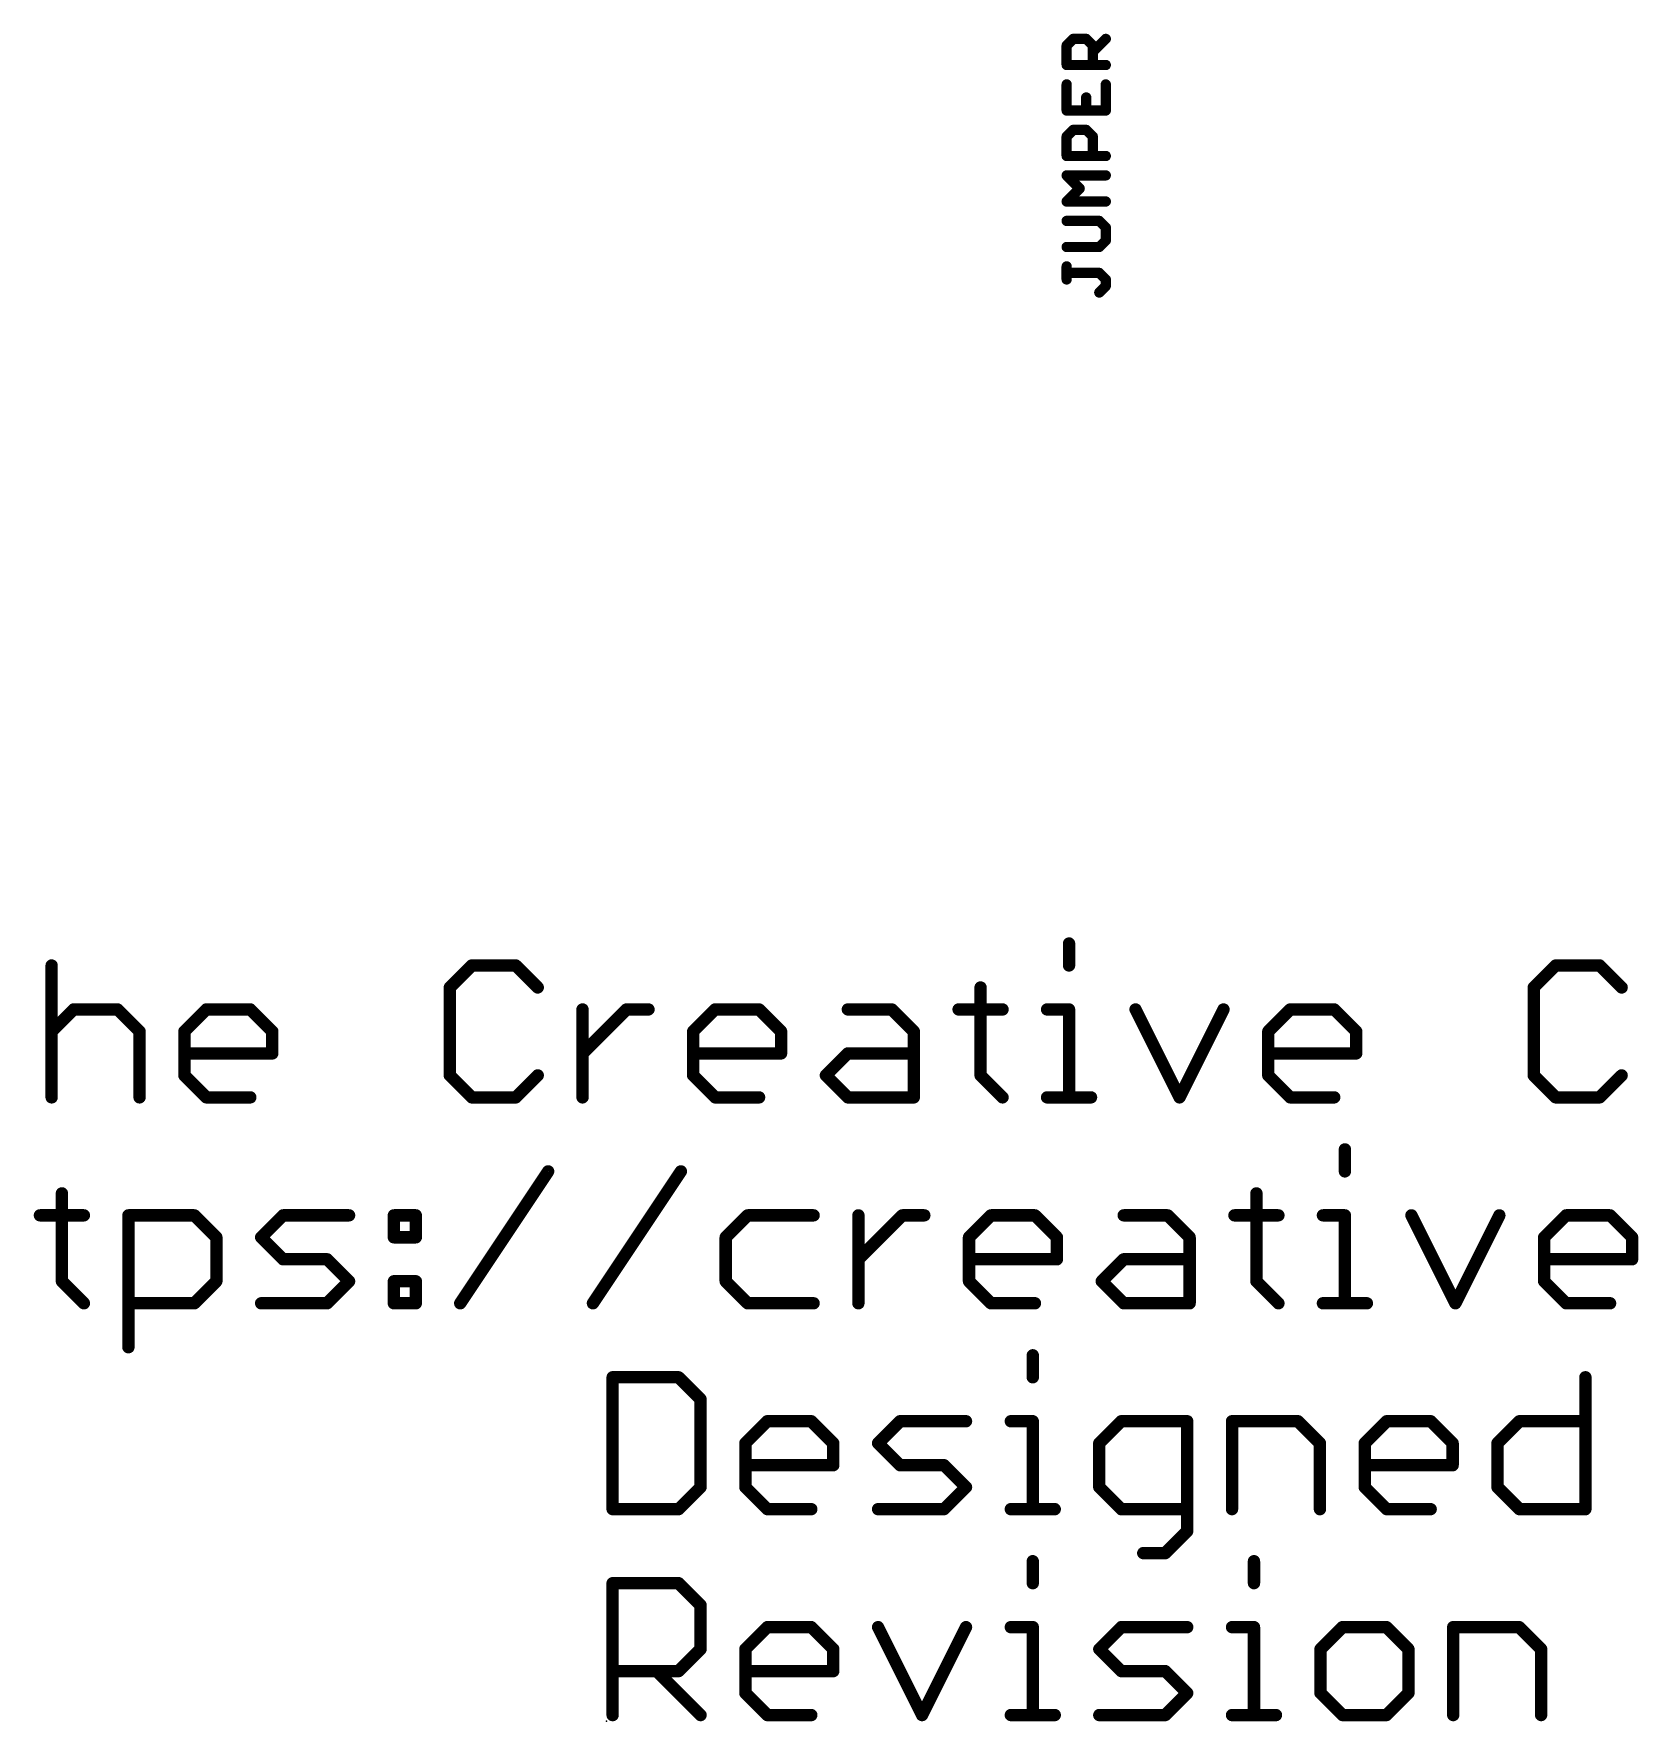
# Model space of a CAD drawing. Extents: x -33 to 74, y -22 to 37.
# Drawn here: x -8.33 to 11.46, y -21.59 to -0.77 of the extents above; entities that cross this region are included whole.
import ezdxf

# ---------------------------------------------------------------- set-up
doc = ezdxf.new("R2010")
doc.units = 0
for name, color, linetype in [('23', 53, 'CONTINUOUS'), ('27', 253, 'CONTINUOUS'), ('51', 53, 'CONTINUOUS')]:
    doc.layers.add(name, color=color, linetype=linetype)

msp = doc.modelspace()

# ---------------------------------------------------------------- linework, layer by layer
at = {"layer": '23'}
msp.add_point((-1.27, -21.59), dxfattribs=at)
at = {"layer": '27', "const_width": 0.127}
for points in [[(4.4065, -0.9169), (4.487, -0.8364)], [(4.487, -0.8364), (4.648, -0.8364)], [(4.648, -0.8364), (4.7285, -0.9169)], [(4.7285, -0.9975), (4.8895, -0.8364)], [(4.4065, -1.1585), (4.4065, -0.9169)], [(4.7285, -0.9169), (4.7285, -1.1585)], [(4.8895, -1.1585), (4.4065, -1.1585)], [(4.4065, -1.3978), (4.4065, -1.7198)], [(4.8895, -1.7198), (4.8895, -1.3978)], [(4.4065, -1.7198), (4.8895, -1.7198)], [(4.648, -1.7198), (4.648, -1.5588)], [(4.4065, -2.0396), (4.487, -1.9591)], [(4.4065, -2.2811), (4.4065, -2.0396)], [(4.487, -1.9591), (4.648, -1.9591)], [(4.648, -1.9591), (4.7285, -2.0396)], [(4.7285, -2.0396), (4.7285, -2.2811)], [(4.8895, -2.2811), (4.4065, -2.2811)], [(4.5675, -2.6814), (4.4065, -2.5204)], [(4.4065, -2.5204), (4.8895, -2.5204)], [(4.4065, -2.8424), (4.5675, -2.6814)], [(4.8895, -2.8424), (4.4065, -2.8424)], [(4.809, -3.0817), (4.4065, -3.0817)], [(4.8895, -3.1622), (4.809, -3.0817)], [(4.8895, -3.3232), (4.8895, -3.1622)], [(4.809, -3.4037), (4.8895, -3.3232)], [(4.4065, -3.4037), (4.809, -3.4037)], [(4.4065, -3.804), (4.4065, -3.643)], [(4.809, -3.7235), (4.4065, -3.7235)], [(4.8895, -3.804), (4.809, -3.7235)], [(4.8895, -3.8845), (4.8895, -3.804)], [(4.809, -3.965), (4.8895, -3.8845)]]:
    msp.add_lwpolyline(points, dxfattribs=at)
at = {"layer": '27', "const_width": 0.0635}
for points in [[(4.487, -0.8047, 1), (4.487, -0.8682)], [(4.5094, -0.8589, 1), (4.4645, -0.814)], [(4.6704, -0.814, 1), (4.6255, -0.8589)], [(4.648, -0.8682, 1), (4.648, -0.8047)], [(4.912, -0.8589, 1), (4.867, -0.814)], [(4.4382, -0.9169, 1), (4.3747, -0.9169)], [(4.384, -0.8945, 1), (4.4289, -0.9394)], [(4.7602, -0.9169, 1), (4.6967, -0.9169)], [(4.706, -0.975, 1), (4.7509, -1.0199)], [(4.706, -0.9394, 1), (4.7509, -0.8945)], [(4.3747, -1.1585, 1), (4.4382, -1.1585)], [(4.4065, -1.1267, 1), (4.4065, -1.1902)], [(4.6967, -1.1585, 1), (4.7602, -1.1585)], [(4.8895, -1.1902, 1), (4.8895, -1.1267)], [(4.4382, -1.3978, 1), (4.3747, -1.3978)], [(4.9212, -1.3978, 1), (4.8578, -1.3978)], [(4.4065, -1.688, 1), (4.4065, -1.7515)], [(4.6797, -1.5588, 1), (4.6162, -1.5588)], [(4.8895, -1.7515, 1), (4.8895, -1.688)], [(4.3747, -1.7198, 1), (4.4382, -1.7198)], [(4.6162, -1.7198, 1), (4.6797, -1.7198)], [(4.8578, -1.7198, 1), (4.9212, -1.7198)], [(4.4382, -2.0396, 1), (4.3747, -2.0396)], [(4.384, -2.0171, 1), (4.4289, -2.062)], [(4.487, -1.9273, 1), (4.487, -1.9908)], [(4.5094, -1.9815, 1), (4.4645, -1.9366)], [(4.6704, -1.9366, 1), (4.6255, -1.9815)], [(4.648, -1.9908, 1), (4.648, -1.9273)], [(4.7602, -2.0396, 1), (4.6967, -2.0396)], [(4.706, -2.062, 1), (4.7509, -2.0171)], [(4.3747, -2.2811, 1), (4.4382, -2.2811)], [(4.4065, -2.2493, 1), (4.4065, -2.3128)], [(4.6967, -2.2811, 1), (4.7602, -2.2811)], [(4.8895, -2.3128, 1), (4.8895, -2.2493)], [(4.4065, -2.4886, 1), (4.4065, -2.5521)], [(4.4289, -2.4979, 1), (4.384, -2.5428)], [(4.8895, -2.5521, 1), (4.8895, -2.4886)], [(4.5899, -2.7038, 1), (4.545, -2.6589)], [(4.545, -2.7038, 1), (4.5899, -2.6589)], [(4.4065, -2.8106, 1), (4.4065, -2.8741)], [(4.384, -2.8199, 1), (4.4289, -2.8648)], [(4.8895, -2.8741, 1), (4.8895, -2.8106)], [(4.4065, -3.0499, 1), (4.4065, -3.1134)], [(4.8315, -3.0592, 1), (4.7865, -3.1041)], [(4.809, -3.1134, 1), (4.809, -3.0499)], [(4.9212, -3.1622, 1), (4.8578, -3.1622)], [(4.867, -3.1846, 1), (4.912, -3.1397)], [(4.8578, -3.3232, 1), (4.9212, -3.3232)], [(4.912, -3.3456, 1), (4.867, -3.3007)], [(4.4065, -3.3719, 1), (4.4065, -3.4354)], [(4.7865, -3.3812, 1), (4.8315, -3.4261)], [(4.809, -3.4354, 1), (4.809, -3.3719)], [(4.4382, -3.643, 1), (4.3747, -3.643)], [(4.4065, -3.6917, 1), (4.4065, -3.7552)], [(4.8315, -3.701, 1), (4.7865, -3.7459)], [(4.809, -3.7552, 1), (4.809, -3.6917)], [(4.9212, -3.804, 1), (4.8578, -3.804)], [(4.3747, -3.804, 1), (4.4382, -3.804)], [(4.7865, -3.9425, 1), (4.8315, -3.9875)], [(4.8578, -3.8845, 1), (4.9212, -3.8845)], [(4.867, -3.8264, 1), (4.912, -3.7815)], [(4.912, -3.907, 1), (4.867, -3.862)]]:
    msp.add_lwpolyline(points, format="xyb", dxfattribs=at)
at = {"layer": '51', "const_width": 0.1524}
for points in [[(4.4362, -11.9956), (4.4362, -12.2668)], [(-8.1136, -12.2668), (-8.1136, -13.8938)], [(-2.931, -12.2668), (-3.2021, -12.538)], [(-2.3886, -12.2668), (-2.931, -12.2668)], [(-2.1175, -12.538), (-2.3886, -12.2668)], [(10.4391, -12.2668), (10.168, -12.538)], [(10.9815, -12.2668), (10.4391, -12.2668)], [(11.2526, -12.538), (10.9815, -12.2668)], [(-3.2021, -12.538), (-3.2021, -13.6226)], [(3.3448, -12.538), (3.3448, -13.6226)], [(10.168, -12.538), (10.168, -13.6226)], [(-8.1136, -13.0803), (-7.8424, -12.8091)], [(-7.8424, -12.8091), (-7.3001, -12.8091)], [(-7.3001, -12.8091), (-7.0289, -13.0803)], [(-6.4764, -13.0803), (-6.2053, -12.8091)], [(-6.2053, -12.8091), (-5.6629, -12.8091)], [(-5.6629, -12.8091), (-5.3918, -13.0803)], [(-1.565, -13.8938), (-1.565, -12.8091)], [(-1.565, -13.3515), (-1.0226, -12.8091)], [(-1.0226, -12.8091), (-0.7515, -12.8091)], [(-0.2007, -13.0803), (0.0705, -12.8091)], [(0.0705, -12.8091), (0.6128, -12.8091)], [(0.6128, -12.8091), (0.884, -13.0803)], [(1.7076, -12.8091), (2.25, -12.8091)], [(2.25, -12.8091), (2.5211, -13.0803)], [(3.0736, -12.8091), (3.616, -12.8091)], [(4.1651, -12.8091), (4.4362, -12.8091)], [(4.4362, -12.8091), (4.4362, -13.8938)], [(5.2565, -12.8091), (5.7988, -13.8938)], [(5.7988, -13.8938), (6.3412, -12.8091)], [(6.8937, -13.0803), (7.1648, -12.8091)], [(7.1648, -12.8091), (7.7072, -12.8091)], [(7.7072, -12.8091), (7.9783, -13.0803)], [(-7.0289, -13.0803), (-7.0289, -13.8938)], [(-6.4764, -13.6226), (-6.4764, -13.0803)], [(-5.3918, -13.0803), (-5.3918, -13.3515)], [(-0.2007, -13.6226), (-0.2007, -13.0803)], [(0.884, -13.0803), (0.884, -13.3515)], [(2.5211, -13.0803), (2.5211, -13.8938)], [(6.8937, -13.6226), (6.8937, -13.0803)], [(7.9783, -13.0803), (7.9783, -13.3515)], [(-5.3918, -13.3515), (-6.4764, -13.3515)], [(0.884, -13.3515), (-0.2007, -13.3515)], [(1.4365, -13.6226), (1.7076, -13.3515)], [(1.7076, -13.3515), (2.5211, -13.3515)], [(7.9783, -13.3515), (6.8937, -13.3515)], [(-6.2053, -13.8938), (-6.4764, -13.6226)], [(-3.2021, -13.6226), (-2.931, -13.8938)], [(-2.3886, -13.8938), (-2.1175, -13.6226)], [(0.0705, -13.8938), (-0.2007, -13.6226)], [(1.7076, -13.8938), (1.4365, -13.6226)], [(3.3448, -13.6226), (3.616, -13.8938)], [(7.1648, -13.8938), (6.8937, -13.6226)], [(10.168, -13.6226), (10.4391, -13.8938)], [(10.9815, -13.8938), (11.2526, -13.6226)], [(-5.6629, -13.8938), (-6.2053, -13.8938)], [(-2.931, -13.8938), (-2.3886, -13.8938)], [(0.6128, -13.8938), (0.0705, -13.8938)], [(2.5211, -13.8938), (1.7076, -13.8938)], [(4.1651, -13.8938), (4.7074, -13.8938)], [(7.7072, -13.8938), (7.1648, -13.8938)], [(10.4391, -13.8938), (10.9815, -13.8938)], [(7.839, -14.5356), (7.839, -14.8068)], [(-3.0737, -16.4338), (-1.9891, -14.8068)], [(-1.4366, -16.4338), (-0.3519, -14.8068)], [(-7.9869, -15.078), (-7.9869, -16.1626)], [(6.7475, -15.078), (6.7475, -16.1626)], [(-8.2581, -15.3491), (-7.7157, -15.3491)], [(-7.1666, -16.9761), (-7.1666, -15.3491)], [(-7.1666, -15.3491), (-6.3531, -15.3491)], [(-6.3531, -15.3491), (-6.082, -15.6203)], [(-5.5295, -15.6203), (-5.2583, -15.3491)], [(-5.2583, -15.3491), (-4.4448, -15.3491)], [(-3.8923, -15.3491), (-3.6211, -15.3491)], [(-3.8923, -15.6203), (-3.8923, -15.3491)], [(-3.6211, -15.3491), (-3.6211, -15.6203)], [(0.4718, -15.3491), (0.2006, -15.6203)], [(1.2853, -15.3491), (0.4718, -15.3491)], [(1.8377, -16.4338), (1.8377, -15.3491)], [(1.8377, -15.8915), (2.3801, -15.3491)], [(2.3801, -15.3491), (2.6512, -15.3491)], [(3.202, -15.6203), (3.4732, -15.3491)], [(3.4732, -15.3491), (4.0155, -15.3491)], [(4.0155, -15.3491), (4.2867, -15.6203)], [(5.1104, -15.3491), (5.6527, -15.3491)], [(5.6527, -15.3491), (5.9239, -15.6203)], [(6.4764, -15.3491), (7.0187, -15.3491)], [(7.5678, -15.3491), (7.839, -15.3491)], [(7.839, -15.3491), (7.839, -16.4338)], [(8.6592, -15.3491), (9.2016, -16.4338)], [(9.2016, -16.4338), (9.7439, -15.3491)], [(10.2964, -15.6203), (10.5676, -15.3491)], [(10.5676, -15.3491), (11.1099, -15.3491)], [(11.1099, -15.3491), (11.381, -15.6203)], [(-6.082, -15.6203), (-6.082, -16.1626)], [(-5.2583, -15.8915), (-5.5295, -15.6203)], [(-3.6211, -15.6203), (-3.8923, -15.6203)], [(0.2006, -15.6203), (0.2006, -16.1626)], [(3.202, -16.1626), (3.202, -15.6203)], [(4.2867, -15.6203), (4.2867, -15.8915)], [(5.9239, -15.6203), (5.9239, -16.4338)], [(10.2964, -16.1626), (10.2964, -15.6203)], [(11.381, -15.6203), (11.381, -15.8915)], [(-4.716, -15.8915), (-5.2583, -15.8915)], [(-4.4448, -16.1626), (-4.716, -15.8915)], [(4.2867, -15.8915), (3.202, -15.8915)], [(4.8392, -16.1626), (5.1104, -15.8915)], [(5.1104, -15.8915), (5.9239, -15.8915)], [(11.381, -15.8915), (10.2964, -15.8915)], [(-7.9869, -16.1626), (-7.7157, -16.4338)], [(-6.082, -16.1626), (-6.3531, -16.4338)], [(-4.716, -16.4338), (-4.4448, -16.1626)], [(-3.8923, -16.1626), (-3.6211, -16.1626)], [(-3.8923, -16.4338), (-3.8923, -16.1626)], [(-3.6211, -16.1626), (-3.6211, -16.4338)], [(0.2006, -16.1626), (0.4718, -16.4338)], [(3.4732, -16.4338), (3.202, -16.1626)], [(5.1104, -16.4338), (4.8392, -16.1626)], [(6.7475, -16.1626), (7.0187, -16.4338)], [(10.5676, -16.4338), (10.2964, -16.1626)], [(-6.3531, -16.4338), (-7.1666, -16.4338)], [(-5.5295, -16.4338), (-4.716, -16.4338)], [(-3.6211, -16.4338), (-3.8923, -16.4338)], [(0.4718, -16.4338), (1.2853, -16.4338)], [(4.0155, -16.4338), (3.4732, -16.4338)], [(5.9239, -16.4338), (5.1104, -16.4338)], [(7.5678, -16.4338), (8.1101, -16.4338)], [(11.1099, -16.4338), (10.5676, -16.4338)], [(3.9888, -17.0756), (3.9888, -17.3468)], [(-1.1938, -17.3468), (-1.1938, -18.9738)], [(-0.3803, -17.3468), (-1.1938, -17.3468)], [(-0.1091, -17.618), (-0.3803, -17.3468)], [(10.8052, -17.3468), (10.8052, -18.9738)], [(-0.1091, -18.7026), (-0.1091, -17.618)], [(0.4434, -18.1603), (0.7145, -17.8891)], [(0.7145, -17.8891), (1.2569, -17.8891)], [(1.2569, -17.8891), (1.528, -18.1603)], [(2.0805, -18.1603), (2.3517, -17.8891)], [(2.3517, -17.8891), (3.1652, -17.8891)], [(3.7177, -17.8891), (3.9888, -17.8891)], [(3.9888, -17.8891), (3.9888, -18.9738)], [(5.0803, -17.8891), (4.8091, -18.1603)], [(5.8938, -17.8891), (5.0803, -17.8891)], [(5.8938, -19.245), (5.8938, -17.8891)], [(6.4463, -18.9738), (6.4463, -17.8891)], [(6.4463, -17.8891), (7.2598, -17.8891)], [(7.2598, -17.8891), (7.5309, -18.1603)], [(8.0834, -18.1603), (8.3546, -17.8891)], [(8.3546, -17.8891), (8.8969, -17.8891)], [(8.8969, -17.8891), (9.1681, -18.1603)], [(9.7206, -18.1603), (9.9917, -17.8891)], [(9.9917, -17.8891), (10.8052, -17.8891)], [(0.4434, -18.7026), (0.4434, -18.1603)], [(1.528, -18.1603), (1.528, -18.4315)], [(2.3517, -18.4315), (2.0805, -18.1603)], [(4.8091, -18.1603), (4.8091, -18.7026)], [(7.5309, -18.1603), (7.5309, -18.9738)], [(8.0834, -18.7026), (8.0834, -18.1603)], [(9.1681, -18.1603), (9.1681, -18.4315)], [(9.7206, -18.7026), (9.7206, -18.1603)], [(1.528, -18.4315), (0.4434, -18.4315)], [(2.894, -18.4315), (2.3517, -18.4315)], [(3.1652, -18.7026), (2.894, -18.4315)], [(9.1681, -18.4315), (8.0834, -18.4315)], [(-0.3803, -18.9738), (-0.1091, -18.7026)], [(0.7145, -18.9738), (0.4434, -18.7026)], [(2.894, -18.9738), (3.1652, -18.7026)], [(4.8091, -18.7026), (5.0803, -18.9738)], [(8.3546, -18.9738), (8.0834, -18.7026)], [(9.9917, -18.9738), (9.7206, -18.7026)], [(-1.1938, -18.9738), (-0.3803, -18.9738)], [(1.2569, -18.9738), (0.7145, -18.9738)], [(2.0805, -18.9738), (2.894, -18.9738)], [(3.7177, -18.9738), (4.26, -18.9738)], [(5.0803, -18.9738), (5.8938, -18.9738)], [(8.8969, -18.9738), (8.3546, -18.9738)], [(10.8052, -18.9738), (9.9917, -18.9738)], [(5.6226, -19.5161), (5.8938, -19.245)], [(3.9888, -19.6156), (3.9888, -19.8868)], [(5.3514, -19.5161), (5.6226, -19.5161)], [(6.7174, -19.6156), (6.7174, -19.8868)], [(-1.1938, -21.5138), (-1.1938, -19.8868)], [(-1.1938, -19.8868), (-0.3803, -19.8868)], [(-0.3803, -19.8868), (-0.1091, -20.158)], [(-0.1091, -20.158), (-0.1091, -20.7003)], [(0.4434, -20.7003), (0.7145, -20.4291)], [(0.7145, -20.4291), (1.2569, -20.4291)], [(1.2569, -20.4291), (1.528, -20.7003)], [(2.0805, -20.4291), (2.6228, -21.5138)], [(2.6228, -21.5138), (3.1652, -20.4291)], [(3.7177, -20.4291), (3.9888, -20.4291)], [(3.9888, -20.4291), (3.9888, -21.5138)], [(4.8091, -20.7003), (5.0803, -20.4291)], [(5.0803, -20.4291), (5.8938, -20.4291)], [(6.4463, -20.4291), (6.7174, -20.4291)], [(6.7174, -20.4291), (6.7174, -21.5138)], [(7.8089, -20.4291), (7.5377, -20.7003)], [(8.3512, -20.4291), (7.8089, -20.4291)], [(8.6224, -20.7003), (8.3512, -20.4291)], [(9.1749, -21.5138), (9.1749, -20.4291)], [(9.1749, -20.4291), (9.9884, -20.4291)], [(9.9884, -20.4291), (10.2595, -20.7003)], [(-0.1091, -20.7003), (-0.3803, -20.9715)], [(0.4434, -21.2426), (0.4434, -20.7003)], [(1.528, -20.7003), (1.528, -20.9715)], [(5.0803, -20.9715), (4.8091, -20.7003)], [(7.5377, -20.7003), (7.5377, -21.2426)], [(8.6224, -21.2426), (8.6224, -20.7003)], [(10.2595, -20.7003), (10.2595, -21.5138)], [(-0.3803, -20.9715), (-1.1938, -20.9715)], [(-0.6515, -20.9715), (-0.1091, -21.5138)], [(1.528, -20.9715), (0.4434, -20.9715)], [(5.6226, -20.9715), (5.0803, -20.9715)], [(5.8938, -21.2426), (5.6226, -20.9715)], [(0.7145, -21.5138), (0.4434, -21.2426)], [(5.6226, -21.5138), (5.8938, -21.2426)], [(7.5377, -21.2426), (7.8089, -21.5138)], [(8.3512, -21.5138), (8.6224, -21.2426)], [(1.2569, -21.5138), (0.7145, -21.5138)], [(3.7177, -21.5138), (4.26, -21.5138)], [(4.8091, -21.5138), (5.6226, -21.5138)], [(6.4463, -21.5138), (6.9886, -21.5138)], [(7.8089, -21.5138), (8.3512, -21.5138)]]:
    msp.add_lwpolyline(points, dxfattribs=at)
at = {"layer": '51', "const_width": 0.0762}
for points in [[(4.4743, -11.9956, 1), (4.3981, -11.9956)], [(-8.0755, -12.2668, 1), (-8.1517, -12.2668)], [(-2.931, -12.2287, 1), (-2.931, -12.3049)], [(-2.904, -12.2938, 1), (-2.9579, -12.2399)], [(-2.3617, -12.2399, 1), (-2.4156, -12.2938)], [(-2.3886, -12.3049, 1), (-2.3886, -12.2287)], [(4.3981, -12.2668, 1), (4.4743, -12.2668)], [(10.4391, -12.2287, 1), (10.4391, -12.3049)], [(10.4661, -12.2938, 1), (10.4122, -12.2399)], [(11.0084, -12.2399, 1), (10.9545, -12.2938)], [(10.9815, -12.3049, 1), (10.9815, -12.2287)], [(-3.2291, -12.511, 1), (-3.1752, -12.5649)], [(-3.164, -12.538, 1), (-3.2402, -12.538)], [(-2.1444, -12.5649, 1), (-2.0905, -12.511)], [(3.3829, -12.538, 1), (3.3067, -12.538)], [(10.141, -12.511, 1), (10.1949, -12.5649)], [(10.2061, -12.538, 1), (10.1299, -12.538)], [(11.2257, -12.5649, 1), (11.2796, -12.511)], [(-7.8424, -12.771, 1), (-7.8424, -12.8472)], [(-7.8155, -12.8361, 1), (-7.8694, -12.7822)], [(-7.2732, -12.7822, 1), (-7.327, -12.8361)], [(-7.3001, -12.8472, 1), (-7.3001, -12.771)], [(-6.2053, -12.771, 1), (-6.2053, -12.8472)], [(-6.1783, -12.8361, 1), (-6.2322, -12.7822)], [(-5.636, -12.7822, 1), (-5.6899, -12.8361)], [(-5.6629, -12.8472, 1), (-5.6629, -12.771)], [(-1.5269, -12.8091, 1), (-1.6031, -12.8091)], [(-1.0226, -12.771, 1), (-1.0226, -12.8472)], [(-0.9957, -12.8361, 1), (-1.0496, -12.7822)], [(-0.7515, -12.8472, 1), (-0.7515, -12.771)], [(0.0705, -12.771, 1), (0.0705, -12.8472)], [(0.0974, -12.8361, 1), (0.0435, -12.7822)], [(0.6398, -12.7822, 1), (0.5859, -12.8361)], [(0.6128, -12.8472, 1), (0.6128, -12.771)], [(1.7076, -12.771, 1), (1.7076, -12.8472)], [(2.2769, -12.7822, 1), (2.223, -12.8361)], [(2.25, -12.8472, 1), (2.25, -12.771)], [(3.0736, -12.771, 1), (3.0736, -12.8472)], [(3.616, -12.8472, 1), (3.616, -12.771)], [(4.1651, -12.771, 1), (4.1651, -12.8472)], [(4.4743, -12.8091, 1), (4.3981, -12.8091)], [(4.4362, -12.8472, 1), (4.4362, -12.771)], [(5.2906, -12.7921, 1), (5.2224, -12.8262)], [(6.3752, -12.8262, 1), (6.3071, -12.7921)], [(7.1648, -12.771, 1), (7.1648, -12.8472)], [(7.1918, -12.8361, 1), (7.1379, -12.7822)], [(7.7341, -12.7822, 1), (7.6802, -12.8361)], [(7.7072, -12.8472, 1), (7.7072, -12.771)], [(-8.1405, -13.0534, 1), (-8.0867, -13.1072)], [(-6.9908, -13.0803, 1), (-7.067, -13.0803)], [(-7.0559, -13.1072, 1), (-7.002, -13.0534)], [(-6.4383, -13.0803, 1), (-6.5145, -13.0803)], [(-6.5034, -13.0534, 1), (-6.4495, -13.1072)], [(-5.3537, -13.0803, 1), (-5.4299, -13.0803)], [(-5.4187, -13.1072, 1), (-5.3648, -13.0534)], [(-0.1626, -13.0803, 1), (-0.2388, -13.0803)], [(-0.2276, -13.0534, 1), (-0.1737, -13.1072)], [(0.9221, -13.0803, 1), (0.8459, -13.0803)], [(0.857, -13.1072, 1), (0.9109, -13.0534)], [(2.5592, -13.0803, 1), (2.483, -13.0803)], [(2.4942, -13.1072, 1), (2.5481, -13.0534)], [(6.9318, -13.0803, 1), (6.8556, -13.0803)], [(6.8667, -13.0534, 1), (6.9206, -13.1072)], [(8.0164, -13.0803, 1), (7.9402, -13.0803)], [(7.9514, -13.1072, 1), (8.0053, -13.0534)], [(-6.4764, -13.3134, 1), (-6.4764, -13.3896)], [(-5.4299, -13.3515, 1), (-5.3537, -13.3515)], [(-5.3918, -13.3896, 1), (-5.3918, -13.3134)], [(-1.5919, -13.3245, 1), (-1.538, -13.3784)], [(-0.2007, -13.3134, 1), (-0.2007, -13.3896)], [(0.8459, -13.3515, 1), (0.9221, -13.3515)], [(0.884, -13.3896, 1), (0.884, -13.3134)], [(1.7076, -13.3134, 1), (1.7076, -13.3896)], [(1.7346, -13.3784, 1), (1.6807, -13.3245)], [(2.5211, -13.3896, 1), (2.5211, -13.3134)], [(6.8937, -13.3134, 1), (6.8937, -13.3896)], [(7.9402, -13.3515, 1), (8.0164, -13.3515)], [(7.9783, -13.3896, 1), (7.9783, -13.3134)], [(-6.4495, -13.5957, 1), (-6.5034, -13.6496)], [(-6.5145, -13.6226, 1), (-6.4383, -13.6226)], [(-3.1752, -13.5957, 1), (-3.2291, -13.6496)], [(-3.2402, -13.6226, 1), (-3.164, -13.6226)], [(-2.0905, -13.6496, 1), (-2.1444, -13.5957)], [(-0.1737, -13.5957, 1), (-0.2276, -13.6496)], [(-0.2388, -13.6226, 1), (-0.1626, -13.6226)], [(1.4634, -13.5957, 1), (1.4095, -13.6496)], [(1.4095, -13.5957, 1), (1.4634, -13.6496)], [(3.3717, -13.5957, 1), (3.3179, -13.6496)], [(3.3067, -13.6226, 1), (3.3829, -13.6226)], [(6.9206, -13.5957, 1), (6.8667, -13.6496)], [(6.8556, -13.6226, 1), (6.9318, -13.6226)], [(10.1949, -13.5957, 1), (10.141, -13.6496)], [(10.1299, -13.6226, 1), (10.2061, -13.6226)], [(11.2796, -13.6496, 1), (11.2257, -13.5957)], [(-8.1517, -13.8938, 1), (-8.0755, -13.8938)], [(-7.067, -13.8938, 1), (-6.9908, -13.8938)], [(-6.2053, -13.8557, 1), (-6.2053, -13.9319)], [(-6.2322, -13.9207, 1), (-6.1783, -13.8669)], [(-5.6629, -13.9319, 1), (-5.6629, -13.8557)], [(-2.931, -13.8557, 1), (-2.931, -13.9319)], [(-2.9579, -13.9207, 1), (-2.904, -13.8669)], [(-2.4156, -13.8669, 1), (-2.3617, -13.9207)], [(-2.3886, -13.9319, 1), (-2.3886, -13.8557)], [(-1.6031, -13.8938, 1), (-1.5269, -13.8938)], [(0.0705, -13.8557, 1), (0.0705, -13.9319)], [(0.0435, -13.9207, 1), (0.0974, -13.8669)], [(0.6128, -13.9319, 1), (0.6128, -13.8557)], [(1.7076, -13.8557, 1), (1.7076, -13.9319)], [(1.6807, -13.9207, 1), (1.7346, -13.8669)], [(2.483, -13.8938, 1), (2.5592, -13.8938)], [(2.5211, -13.9319, 1), (2.5211, -13.8557)], [(3.589, -13.9207, 1), (3.6429, -13.8669)], [(4.1651, -13.8557, 1), (4.1651, -13.9319)], [(4.3981, -13.8938, 1), (4.4743, -13.8938)], [(4.7074, -13.9319, 1), (4.7074, -13.8557)], [(5.7648, -13.8768, 1), (5.8329, -13.9108)], [(5.7648, -13.9108, 1), (5.8329, -13.8768)], [(7.1648, -13.8557, 1), (7.1648, -13.9319)], [(7.1379, -13.9207, 1), (7.1918, -13.8669)], [(7.7072, -13.9319, 1), (7.7072, -13.8557)], [(10.4391, -13.8557, 1), (10.4391, -13.9319)], [(10.4122, -13.9207, 1), (10.4661, -13.8669)], [(10.9545, -13.8669, 1), (11.0084, -13.9207)], [(10.9815, -13.9319, 1), (10.9815, -13.8557)], [(7.8771, -14.5356, 1), (7.8009, -14.5356)], [(-1.9574, -14.8279, 1), (-2.0208, -14.7857)], [(-0.3202, -14.8279, 1), (-0.3836, -14.7857)], [(7.8009, -14.8068, 1), (7.8771, -14.8068)], [(-7.9488, -15.078, 1), (-8.025, -15.078)], [(6.7856, -15.078, 1), (6.7094, -15.078)], [(-8.2581, -15.311, 1), (-8.2581, -15.3872)], [(-7.7157, -15.3872, 1), (-7.7157, -15.311)], [(-7.1285, -15.3491, 1), (-7.2047, -15.3491)], [(-7.1666, -15.311, 1), (-7.1666, -15.3872)], [(-6.3262, -15.3222, 1), (-6.3801, -15.3761)], [(-6.3531, -15.3872, 1), (-6.3531, -15.311)], [(-5.2583, -15.311, 1), (-5.2583, -15.3872)], [(-5.2314, -15.3761, 1), (-5.2852, -15.3222)], [(-4.4448, -15.3872, 1), (-4.4448, -15.311)], [(-3.8923, -15.311, 1), (-3.8923, -15.3872)], [(-3.8542, -15.3491, 1), (-3.9304, -15.3491)], [(-3.583, -15.3491, 1), (-3.6592, -15.3491)], [(-3.6211, -15.3872, 1), (-3.6211, -15.311)], [(0.4718, -15.311, 1), (0.4718, -15.3872)], [(0.4987, -15.3761, 1), (0.4448, -15.3222)], [(1.2853, -15.3872, 1), (1.2853, -15.311)], [(1.8758, -15.3491, 1), (1.7996, -15.3491)], [(2.3801, -15.311, 1), (2.3801, -15.3872)], [(2.407, -15.3761, 1), (2.3531, -15.3222)], [(2.6512, -15.3872, 1), (2.6512, -15.311)], [(3.4732, -15.311, 1), (3.4732, -15.3872)], [(3.5001, -15.3761, 1), (3.4463, -15.3222)], [(4.0425, -15.3222, 1), (3.9886, -15.3761)], [(4.0155, -15.3872, 1), (4.0155, -15.311)], [(5.1104, -15.311, 1), (5.1104, -15.3872)], [(5.6796, -15.3222, 1), (5.6258, -15.3761)], [(5.6527, -15.3872, 1), (5.6527, -15.311)], [(6.4764, -15.311, 1), (6.4764, -15.3872)], [(7.0187, -15.3872, 1), (7.0187, -15.311)], [(7.5678, -15.311, 1), (7.5678, -15.3872)], [(7.8771, -15.3491, 1), (7.8009, -15.3491)], [(7.839, -15.3872, 1), (7.839, -15.311)], [(8.6933, -15.3321, 1), (8.6252, -15.3662)], [(9.778, -15.3662, 1), (9.7098, -15.3321)], [(10.5676, -15.311, 1), (10.5676, -15.3872)], [(10.5945, -15.3761, 1), (10.5406, -15.3222)], [(11.1368, -15.3222, 1), (11.0829, -15.3761)], [(11.1099, -15.3872, 1), (11.1099, -15.311)], [(-6.0439, -15.6203, 1), (-6.1201, -15.6203)], [(-6.1089, -15.6472, 1), (-6.055, -15.5934)], [(-5.5025, -15.5934, 1), (-5.5564, -15.6472)], [(-5.5564, -15.5934, 1), (-5.5025, -15.6472)], [(-3.8923, -15.5822, 1), (-3.8923, -15.6584)], [(-3.9304, -15.6203, 1), (-3.8542, -15.6203)], [(-3.6592, -15.6203, 1), (-3.583, -15.6203)], [(-3.6211, -15.6584, 1), (-3.6211, -15.5822)], [(0.2387, -15.6203, 1), (0.1625, -15.6203)], [(0.1736, -15.5934, 1), (0.2275, -15.6472)], [(3.2401, -15.6203, 1), (3.1639, -15.6203)], [(3.1751, -15.5934, 1), (3.229, -15.6472)], [(4.3248, -15.6203, 1), (4.2486, -15.6203)], [(4.2598, -15.6472, 1), (4.3136, -15.5934)], [(5.962, -15.6203, 1), (5.8858, -15.6203)], [(5.8969, -15.6472, 1), (5.9508, -15.5934)], [(10.3345, -15.6203, 1), (10.2583, -15.6203)], [(10.2694, -15.5934, 1), (10.3233, -15.6472)], [(11.4191, -15.6203, 1), (11.3429, -15.6203)], [(11.3541, -15.6472, 1), (11.408, -15.5934)], [(-5.2583, -15.8534, 1), (-5.2583, -15.9296)], [(-4.689, -15.8645, 1), (-4.7429, -15.9184)], [(-4.716, -15.9296, 1), (-4.716, -15.8534)], [(3.202, -15.8534, 1), (3.202, -15.9296)], [(4.2867, -15.9296, 1), (4.2867, -15.8534)], [(5.1104, -15.8534, 1), (5.1104, -15.9296)], [(5.1373, -15.9184, 1), (5.0834, -15.8645)], [(5.9239, -15.9296, 1), (5.9239, -15.8534)], [(10.2964, -15.8534, 1), (10.2964, -15.9296)], [(11.381, -15.9296, 1), (11.381, -15.8534)], [(-5.2852, -15.9184, 1), (-5.2314, -15.8645)], [(1.8108, -15.8645, 1), (1.8647, -15.9184)], [(4.2486, -15.8915, 1), (4.3248, -15.8915)], [(11.3429, -15.8915, 1), (11.4191, -15.8915)], [(-7.9599, -16.1357, 1), (-8.0138, -16.1896)], [(-8.025, -16.1626, 1), (-7.9488, -16.1626)], [(-6.1201, -16.1626, 1), (-6.0439, -16.1626)], [(-6.055, -16.1896, 1), (-6.1089, -16.1357)], [(-4.4179, -16.1896, 1), (-4.4717, -16.1357)], [(-4.4717, -16.1896, 1), (-4.4179, -16.1357)], [(-3.8923, -16.1245, 1), (-3.8923, -16.2007)], [(-3.8542, -16.1626, 1), (-3.9304, -16.1626)], [(-3.583, -16.1626, 1), (-3.6592, -16.1626)], [(-3.6211, -16.2007, 1), (-3.6211, -16.1245)], [(0.2275, -16.1357, 1), (0.1736, -16.1896)], [(0.1625, -16.1626, 1), (0.2387, -16.1626)], [(3.229, -16.1357, 1), (3.1751, -16.1896)], [(3.1639, -16.1626, 1), (3.2401, -16.1626)], [(4.8661, -16.1357, 1), (4.8123, -16.1896)], [(4.8123, -16.1357, 1), (4.8661, -16.1896)], [(6.7745, -16.1357, 1), (6.7206, -16.1896)], [(6.7094, -16.1626, 1), (6.7856, -16.1626)], [(10.3233, -16.1357, 1), (10.2694, -16.1896)], [(10.2583, -16.1626, 1), (10.3345, -16.1626)], [(-7.7427, -16.4607, 1), (-7.6888, -16.4069)], [(-7.1666, -16.3957, 1), (-7.1666, -16.4719)], [(-6.3801, -16.4069, 1), (-6.3262, -16.4607)], [(-6.3531, -16.4719, 1), (-6.3531, -16.3957)], [(-5.5295, -16.3957, 1), (-5.5295, -16.4719)], [(-4.7429, -16.4069, 1), (-4.689, -16.4607)], [(-4.716, -16.4719, 1), (-4.716, -16.3957)], [(-3.8923, -16.3957, 1), (-3.8923, -16.4719)], [(-3.9304, -16.4338, 1), (-3.8542, -16.4338)], [(-3.6592, -16.4338, 1), (-3.583, -16.4338)], [(-3.6211, -16.4719, 1), (-3.6211, -16.3957)], [(-3.1054, -16.4127, 1), (-3.042, -16.4549)], [(-1.4683, -16.4127, 1), (-1.4049, -16.4549)], [(0.4718, -16.3957, 1), (0.4718, -16.4719)], [(0.4448, -16.4607, 1), (0.4987, -16.4069)], [(1.2853, -16.4719, 1), (1.2853, -16.3957)], [(1.7996, -16.4338, 1), (1.8758, -16.4338)], [(3.4732, -16.3957, 1), (3.4732, -16.4719)], [(3.4463, -16.4607, 1), (3.5001, -16.4069)], [(4.0155, -16.4719, 1), (4.0155, -16.3957)], [(5.1104, -16.3957, 1), (5.1104, -16.4719)], [(5.0834, -16.4607, 1), (5.1373, -16.4069)], [(5.8858, -16.4338, 1), (5.962, -16.4338)], [(5.9239, -16.4719, 1), (5.9239, -16.3957)], [(6.9917, -16.4607, 1), (7.0456, -16.4069)], [(7.5678, -16.3957, 1), (7.5678, -16.4719)], [(7.8009, -16.4338, 1), (7.8771, -16.4338)], [(8.1101, -16.4719, 1), (8.1101, -16.3957)], [(9.1675, -16.4168, 1), (9.2356, -16.4508)], [(9.1675, -16.4508, 1), (9.2356, -16.4168)], [(10.5676, -16.3957, 1), (10.5676, -16.4719)], [(10.5406, -16.4607, 1), (10.5945, -16.4069)], [(11.1099, -16.4719, 1), (11.1099, -16.3957)], [(-7.2047, -16.9761, 1), (-7.1285, -16.9761)], [(4.0269, -17.0756, 1), (3.9507, -17.0756)], [(-1.1557, -17.3468, 1), (-1.2319, -17.3468)], [(-1.1938, -17.3087, 1), (-1.1938, -17.3849)], [(-0.3534, -17.3199, 1), (-0.4072, -17.3738)], [(-0.3803, -17.3849, 1), (-0.3803, -17.3087)], [(10.8433, -17.3468, 1), (10.7671, -17.3468)], [(3.9507, -17.3468, 1), (4.0269, -17.3468)], [(-0.071, -17.618, 1), (-0.1472, -17.618)], [(-0.1361, -17.6449, 1), (-0.0822, -17.591)], [(0.7145, -17.851, 1), (0.7145, -17.9272)], [(0.7415, -17.9161, 1), (0.6876, -17.8622)], [(1.2838, -17.8622, 1), (1.2299, -17.9161)], [(1.2569, -17.9272, 1), (1.2569, -17.851)], [(2.3517, -17.851, 1), (2.3517, -17.9272)], [(2.3786, -17.9161, 1), (2.3247, -17.8622)], [(3.1652, -17.9272, 1), (3.1652, -17.851)], [(3.7177, -17.851, 1), (3.7177, -17.9272)], [(4.0269, -17.8891, 1), (3.9507, -17.8891)], [(3.9888, -17.9272, 1), (3.9888, -17.851)], [(5.0803, -17.851, 1), (5.0803, -17.9272)], [(5.1072, -17.9161, 1), (5.0533, -17.8622)], [(5.9319, -17.8891, 1), (5.8557, -17.8891)], [(5.8938, -17.9272, 1), (5.8938, -17.851)], [(6.4844, -17.8891, 1), (6.4082, -17.8891)], [(6.4463, -17.851, 1), (6.4463, -17.9272)], [(7.2867, -17.8622, 1), (7.2328, -17.9161)], [(7.2598, -17.9272, 1), (7.2598, -17.851)], [(8.3546, -17.851, 1), (8.3546, -17.9272)], [(8.3815, -17.9161, 1), (8.3276, -17.8622)], [(8.9239, -17.8622, 1), (8.87, -17.9161)], [(8.8969, -17.9272, 1), (8.8969, -17.851)], [(9.9917, -17.851, 1), (9.9917, -17.9272)], [(10.0187, -17.9161, 1), (9.9648, -17.8622)], [(10.8052, -17.9272, 1), (10.8052, -17.851)], [(0.4815, -18.1603, 1), (0.4053, -18.1603)], [(0.4164, -18.1334, 1), (0.4703, -18.1872)], [(1.5661, -18.1603, 1), (1.4899, -18.1603)], [(1.5011, -18.1872, 1), (1.555, -18.1334)], [(2.1075, -18.1334, 1), (2.0536, -18.1872)], [(2.0536, -18.1334, 1), (2.1075, -18.1872)], [(4.8472, -18.1603, 1), (4.771, -18.1603)], [(4.7822, -18.1334, 1), (4.836, -18.1872)], [(7.569, -18.1603, 1), (7.4928, -18.1603)], [(7.504, -18.1872, 1), (7.5579, -18.1334)], [(8.1215, -18.1603, 1), (8.0453, -18.1603)], [(8.0565, -18.1334, 1), (8.1104, -18.1872)], [(9.2062, -18.1603, 1), (9.13, -18.1603)], [(9.1411, -18.1872, 1), (9.195, -18.1334)], [(9.7587, -18.1603, 1), (9.6825, -18.1603)], [(9.6936, -18.1334, 1), (9.7475, -18.1872)], [(0.4434, -18.3934, 1), (0.4434, -18.4696)], [(1.4899, -18.4315, 1), (1.5661, -18.4315)], [(1.528, -18.4696, 1), (1.528, -18.3934)], [(2.3517, -18.3934, 1), (2.3517, -18.4696)], [(2.3247, -18.4584, 1), (2.3786, -18.4045)], [(2.9209, -18.4045, 1), (2.8671, -18.4584)], [(2.894, -18.4696, 1), (2.894, -18.3934)], [(8.0834, -18.3934, 1), (8.0834, -18.4696)], [(9.13, -18.4315, 1), (9.2062, -18.4315)], [(9.1681, -18.4696, 1), (9.1681, -18.3934)], [(-0.1472, -18.7026, 1), (-0.071, -18.7026)], [(-0.0822, -18.7296, 1), (-0.1361, -18.6757)], [(0.4703, -18.6757, 1), (0.4164, -18.7296)], [(0.4053, -18.7026, 1), (0.4815, -18.7026)], [(3.1921, -18.7296, 1), (3.1382, -18.6757)], [(3.1382, -18.7296, 1), (3.1921, -18.6757)], [(4.836, -18.6757, 1), (4.7822, -18.7296)], [(4.771, -18.7026, 1), (4.8472, -18.7026)], [(8.1104, -18.6757, 1), (8.0565, -18.7296)], [(8.0453, -18.7026, 1), (8.1215, -18.7026)], [(9.7475, -18.6757, 1), (9.6936, -18.7296)], [(9.6825, -18.7026, 1), (9.7587, -18.7026)], [(-1.1938, -18.9357, 1), (-1.1938, -19.0119)], [(-1.2319, -18.9738, 1), (-1.1557, -18.9738)], [(-0.4072, -18.9469, 1), (-0.3534, -19.0007)], [(-0.3803, -19.0119, 1), (-0.3803, -18.9357)], [(0.7145, -18.9357, 1), (0.7145, -19.0119)], [(0.6876, -19.0007, 1), (0.7415, -18.9469)], [(1.2569, -19.0119, 1), (1.2569, -18.9357)], [(2.0805, -18.9357, 1), (2.0805, -19.0119)], [(2.8671, -18.9469, 1), (2.9209, -19.0007)], [(2.894, -19.0119, 1), (2.894, -18.9357)], [(3.7177, -18.9357, 1), (3.7177, -19.0119)], [(3.9507, -18.9738, 1), (4.0269, -18.9738)], [(4.26, -19.0119, 1), (4.26, -18.9357)], [(5.0803, -18.9357, 1), (5.0803, -19.0119)], [(5.0533, -19.0007, 1), (5.1072, -18.9469)], [(5.8938, -19.0119, 1), (5.8938, -18.9357)], [(6.4082, -18.9738, 1), (6.4844, -18.9738)], [(7.4928, -18.9738, 1), (7.569, -18.9738)], [(8.3546, -18.9357, 1), (8.3546, -19.0119)], [(8.3276, -19.0007, 1), (8.3815, -18.9469)], [(8.8969, -19.0119, 1), (8.8969, -18.9357)], [(9.9917, -18.9357, 1), (9.9917, -19.0119)], [(9.9648, -19.0007, 1), (10.0187, -18.9469)], [(10.7671, -18.9738, 1), (10.8433, -18.9738)], [(10.8052, -19.0119, 1), (10.8052, -18.9357)], [(5.8557, -19.245, 1), (5.9319, -19.245)], [(5.9207, -19.2719, 1), (5.8668, -19.218)], [(4.0269, -19.6156, 1), (3.9507, -19.6156)], [(5.3514, -19.478, 1), (5.3514, -19.5542)], [(5.5957, -19.4892, 1), (5.6495, -19.5431)], [(5.6226, -19.5542, 1), (5.6226, -19.478)], [(6.7555, -19.6156, 1), (6.6793, -19.6156)], [(-1.1557, -19.8868, 1), (-1.2319, -19.8868)], [(-1.1938, -19.8487, 1), (-1.1938, -19.9249)], [(-0.3534, -19.8599, 1), (-0.4072, -19.9138)], [(-0.3803, -19.9249, 1), (-0.3803, -19.8487)], [(3.9507, -19.8868, 1), (4.0269, -19.8868)], [(6.6793, -19.8868, 1), (6.7555, -19.8868)], [(-0.071, -20.158, 1), (-0.1472, -20.158)], [(-0.1361, -20.1849, 1), (-0.0822, -20.131)], [(0.7145, -20.391, 1), (0.7145, -20.4672)], [(0.7415, -20.4561, 1), (0.6876, -20.4022)], [(1.2838, -20.4022, 1), (1.2299, -20.4561)], [(1.2569, -20.4672, 1), (1.2569, -20.391)], [(2.1146, -20.4121, 1), (2.0464, -20.4462)], [(3.1992, -20.4462, 1), (3.1311, -20.4121)], [(3.7177, -20.391, 1), (3.7177, -20.4672)], [(4.0269, -20.4291, 1), (3.9507, -20.4291)], [(3.9888, -20.4672, 1), (3.9888, -20.391)], [(5.0803, -20.391, 1), (5.0803, -20.4672)], [(5.1072, -20.4561, 1), (5.0533, -20.4022)], [(5.8938, -20.4672, 1), (5.8938, -20.391)], [(6.4463, -20.391, 1), (6.4463, -20.4672)], [(6.7555, -20.4291, 1), (6.6793, -20.4291)], [(6.7174, -20.4672, 1), (6.7174, -20.391)], [(7.8089, -20.391, 1), (7.8089, -20.4672)], [(7.8358, -20.4561, 1), (7.7819, -20.4022)], [(8.3781, -20.4022, 1), (8.3243, -20.4561)], [(8.3512, -20.4672, 1), (8.3512, -20.391)], [(9.213, -20.4291, 1), (9.1368, -20.4291)], [(9.1749, -20.391, 1), (9.1749, -20.4672)], [(10.0153, -20.4022, 1), (9.9614, -20.4561)], [(9.9884, -20.4672, 1), (9.9884, -20.391)], [(-0.1472, -20.7003, 1), (-0.071, -20.7003)], [(-0.0822, -20.7272, 1), (-0.1361, -20.6734)], [(0.4815, -20.7003, 1), (0.4053, -20.7003)], [(0.4164, -20.6734, 1), (0.4703, -20.7272)], [(1.5661, -20.7003, 1), (1.4899, -20.7003)], [(1.5011, -20.7272, 1), (1.555, -20.6734)], [(4.836, -20.6734, 1), (4.7822, -20.7272)], [(4.7822, -20.6734, 1), (4.836, -20.7272)], [(7.5758, -20.7003, 1), (7.4996, -20.7003)], [(7.5108, -20.6734, 1), (7.5646, -20.7272)], [(8.6605, -20.7003, 1), (8.5843, -20.7003)], [(8.5954, -20.7272, 1), (8.6493, -20.6734)], [(10.2976, -20.7003, 1), (10.2214, -20.7003)], [(10.2326, -20.7272, 1), (10.2865, -20.6734)], [(-1.1938, -20.9334, 1), (-1.1938, -21.0096)], [(-0.6245, -20.9445, 1), (-0.6784, -20.9984)], [(-0.4072, -20.9445, 1), (-0.3534, -20.9984)], [(-0.3803, -21.0096, 1), (-0.3803, -20.9334)], [(0.4434, -20.9334, 1), (0.4434, -21.0096)], [(1.4899, -20.9715, 1), (1.5661, -20.9715)], [(1.528, -21.0096, 1), (1.528, -20.9334)], [(5.0803, -20.9334, 1), (5.0803, -21.0096)], [(5.0533, -20.9984, 1), (5.1072, -20.9445)], [(5.6495, -20.9445, 1), (5.5957, -20.9984)], [(5.6226, -21.0096, 1), (5.6226, -20.9334)], [(0.4703, -21.2157, 1), (0.4164, -21.2696)], [(0.4053, -21.2426, 1), (0.4815, -21.2426)], [(5.9207, -21.2696, 1), (5.8668, -21.2157)], [(5.8668, -21.2696, 1), (5.9207, -21.2157)], [(7.5646, -21.2157, 1), (7.5108, -21.2696)], [(7.4996, -21.2426, 1), (7.5758, -21.2426)], [(8.5843, -21.2426, 1), (8.6605, -21.2426)], [(8.6493, -21.2696, 1), (8.5954, -21.2157)], [(0.7145, -21.4757, 1), (0.7145, -21.5519)], [(1.2569, -21.5519, 1), (1.2569, -21.4757)], [(3.7177, -21.4757, 1), (3.7177, -21.5519)], [(4.26, -21.5519, 1), (4.26, -21.4757)], [(4.8091, -21.4757, 1), (4.8091, -21.5519)], [(5.6226, -21.5519, 1), (5.6226, -21.4757)], [(6.4463, -21.4757, 1), (6.4463, -21.5519)], [(6.9886, -21.5519, 1), (6.9886, -21.4757)], [(7.8089, -21.4757, 1), (7.8089, -21.5519)], [(8.3512, -21.5519, 1), (8.3512, -21.4757)], [(-1.2319, -21.5138, 1), (-1.1557, -21.5138)], [(-0.1361, -21.5407, 1), (-0.0822, -21.4869)], [(0.6876, -21.5407, 1), (0.7415, -21.4869)], [(2.5888, -21.4968, 1), (2.6569, -21.5308)], [(2.5888, -21.5308, 1), (2.6569, -21.4968)], [(3.9507, -21.5138, 1), (4.0269, -21.5138)], [(5.5957, -21.4869, 1), (5.6495, -21.5407)], [(6.6793, -21.5138, 1), (6.7555, -21.5138)], [(7.7819, -21.5407, 1), (7.8358, -21.4869)], [(8.3243, -21.4869, 1), (8.3781, -21.5407)], [(9.1368, -21.5138, 1), (9.213, -21.5138)], [(10.2214, -21.5138, 1), (10.2976, -21.5138)]]:
    msp.add_lwpolyline(points, format="xyb", dxfattribs=at)

doc.saveas('drawing.dxf')
